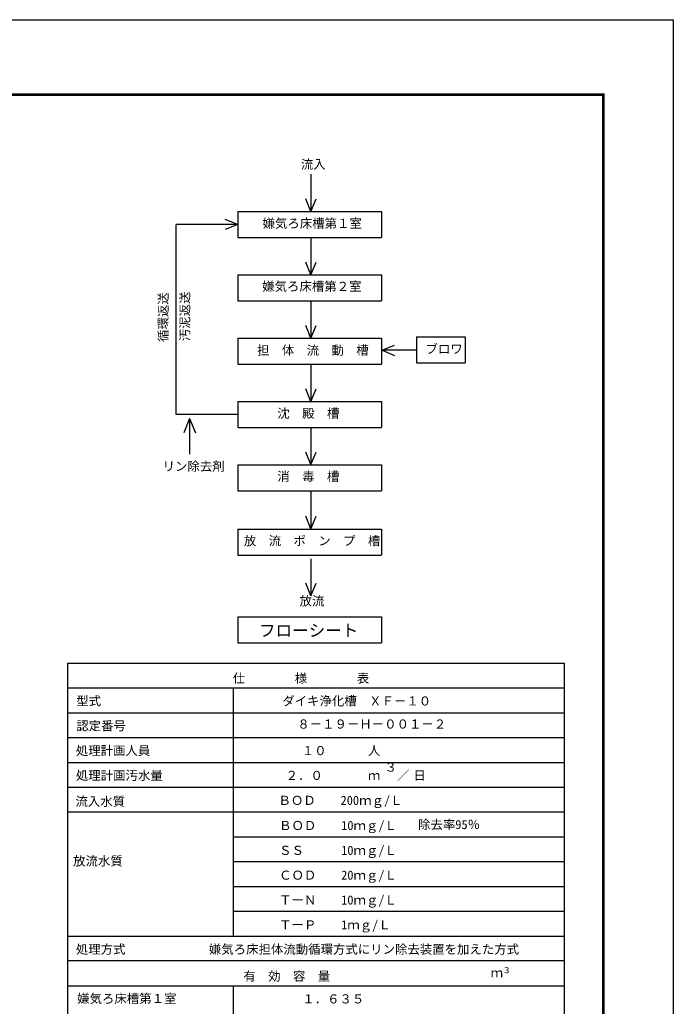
# Model space of a CAD drawing. Units: millimetres, scale not verified. Extents: x -23133 to 8910, y -6308 to 6308.
# Drawn here: x 4170 to 8910, y -844 to 6308 of the extents above; entities that cross this region are included whole.
import ezdxf
from ezdxf.enums import TextEntityAlignment as Align

# ---------------------------------------------------------------- set-up
doc = ezdxf.new("R2010")
doc.units = ezdxf.units.MM
doc.header["$LTSCALE"] = 30
for name, color, linetype, lineweight in [('0-A_水管', 3, 'Continuous', 25), ('1-3_2-0_KUTAI', 4, 'Continuous', 25), ('1-9_図面枠', 7, 'Continuous', 25), ('1-A_Axis_waku', 7, 'Continuous', 25)]:
    doc.layers.add(name, color=color, linetype=linetype, lineweight=lineweight)
doc.styles.add('ＭＳ ゴシック', font='')
doc.styles.get('ＭＳ ゴシック').set_extended_font_data('MS Gothic')

msp = doc.modelspace()

# ---------------------------------------------------------------- linework, layer by layer
at = {"layer": '0-A_水管', "color": 7}
for p, q in [((6282.19, 5187.24), (6282.19, 4917.25)), ((6282.19, 4917.25), (6245.1, 5008.86)), ((6282.19, 4917.25), (6319.28, 5008.86)), ((5751.9, 4917.25), (5751.9, 4729.05)), ((5751.9, 4917.25), (6794.3, 4917.25)), ((6794.3, 4917.25), (6794.3, 4729.4)), ((5751.9, 4823.15), (5305.05, 4823.15)), ((5751.9, 4823.15), (5660.29, 4860.24)), ((5751.9, 4823.15), (5660.29, 4786.06)), ((5751.9, 4728.25), (6794.3, 4728.25)), ((6282.19, 4728.25), (6282.19, 4458.25)), ((6282.19, 4458.25), (6245.1, 4549.87)), ((6282.19, 4458.25), (6319.29, 4549.87)), ((5751.9, 4458.25), (5751.9, 4269.26)), ((5751.9, 4269.26), (6794.3, 4269.26)), ((6282.19, 4269.26), (6282.19, 3999.26)), ((6282.19, 3999.26), (6245.1, 4090.87)), ((6282.19, 3999.26), (6319.29, 4090.87)), ((7048.34, 4008.77), (7048.34, 3820.58)), ((5751.9, 3999.26), (5751.9, 3811.07)), ((5751.9, 3999.26), (6794.3, 3999.26)), ((6794.3, 3999.26), (6794.3, 3811.41)), ((6797.43, 3911.39), (6889.05, 3948.48)), ((6797.43, 3911.39), (6889.05, 3874.3)), ((7048.34, 3911.39), (6797.43, 3911.39)), ((5751.9, 3810.27), (6794.3, 3810.27)), ((6282.19, 3810.27), (6282.19, 3540.27)), ((7048.34, 3819.78), (7401.35, 3819.78)), ((6282.19, 3540.27), (6245.1, 3631.88)), ((6282.19, 3540.27), (6319.29, 3631.88)), ((5751.9, 3540.27), (5751.9, 3352.08)), ((5751.9, 3540.27), (6794.3, 3540.27)), ((6794.3, 3540.27), (6794.3, 3352.42)), ((5402.25, 3415.64), (5361.03, 3313.85)), ((5402.25, 3415.64), (5402.25, 3157.24)), ((5402.25, 3415.64), (5443.46, 3313.85)), ((5751.9, 3351.28), (6794.3, 3351.28)), ((6282.19, 3352.08), (6282.19, 3082.08)), ((6282.19, 3082.08), (6245.1, 3173.69)), ((6282.19, 3082.08), (6319.29, 3173.69)), ((5751.9, 3081.28), (5751.9, 2893.09)), ((5751.9, 3081.28), (6794.3, 3081.28)), ((6794.3, 3081.28), (6794.3, 2893.43)), ((5751.9, 2892.29), (6794.3, 2892.29)), ((6282.19, 2886.32), (6282.19, 2616.33)), ((6282.19, 2616.33), (6245.1, 2707.94)), ((6282.19, 2616.33), (6319.29, 2707.94)), ((5751.9, 2615.53), (5751.9, 2427.33)), ((5751.9, 2615.53), (6794.3, 2615.53)), ((6794.3, 2615.53), (6794.3, 2427.68)), ((5751.9, 2426.53), (6794.3, 2426.53)), ((6282.19, 2400.08), (6282.19, 2130.09)), ((6282.19, 2130.09), (6245.1, 2221.7)), ((6282.19, 2130.09), (6319.29, 2221.7)), ((5751.9, 1978.83), (5751.9, 1790.63)), ((5751.9, 1978.83), (6794.3, 1978.83)), ((6794.3, 1978.83), (6794.3, 1790.98)), ((5751.9, 1789.83), (6794.3, 1789.83))]:
    msp.add_line(p, q, dxfattribs=at)
for points in [[(5751.9, 3446.17), (5305.05, 3446.17), (5305.05, 4823.15)], [(5751.9, 4458.25), (6794.3, 4458.25), (6794.3, 4269.26)], [(7048.34, 4008.77), (7401.35, 4008.77), (7401.35, 3819.78)]]:
    msp.add_lwpolyline(points, dxfattribs=at)
at = {"layer": '1-3_2-0_KUTAI', "color": 3}
for p, q in [((4518.14, 1643.93), (8118.14, 1643.93)), ((4518.14, -2496.09), (4518.14, 1643.93)), ((8118.14, 1643.93), (8118.14, -2496.09)), ((4518.14, 1463.92), (8118.14, 1463.92)), ((5718.14, 1463.92), (5718.14, -336.08)), ((4518.14, 1283.92), (8118.14, 1283.92)), ((4518.14, 1103.93), (8118.14, 1103.93)), ((4518.14, 923.93), (8118.14, 923.93)), ((4518.14, 743.93), (8118.14, 743.93)), ((4518.14, 563.92), (8118.14, 563.92)), ((5718.14, 383.92), (8118.14, 383.92)), ((5718.14, 203.92), (8118.14, 203.92)), ((5718.14, 23.92), (8118.14, 23.92)), ((5718.14, -156.08), (8118.14, -156.08)), ((4518.14, -336.08), (8118.14, -336.08)), ((8118.13, -516.09), (4518.13, -516.09)), ((4518.13, -696.09), (8118.13, -696.09)), ((5718.13, -696.09), (5718.13, -1776.08))]:
    msp.add_line(p, q, dxfattribs=at)
at = {"layer": '1-9_図面枠'}
msp.add_lwpolyline([(-8910, -6307.5), (-8910, 6307.5), (8910, 6307.5), (8910, -6307.5)], close=True, dxfattribs=at)
at = {"layer": '1-A_Axis_waku'}
for p, q in [((-7778.4, 5769.9), (8408.4, 5769.9)), ((-7777.8, 5769.3), (8407.8, 5769.3)), ((-7777.2, 5768.7), (8407.2, 5768.7)), ((-7776.6, 5768.1), (8406.6, 5768.1)), ((-7776, 5767.5), (8406, 5767.5)), ((-7775.4, 5766.9), (8405.4, 5766.9)), ((-7774.8, 5766.3), (8404.8, 5766.3)), ((-7774.2, 5765.7), (8404.2, 5765.7)), ((-7773.6, 5765.1), (8403.6, 5765.1)), ((-7773, 5764.5), (8403, 5764.5)), ((-7772.4, 5763.9), (8402.4, 5763.9)), ((-7771.8, 5763.3), (8401.8, 5763.3)), ((-7771.2, 5762.7), (8401.2, 5762.7)), ((-7770.6, 5762.1), (8400.6, 5762.1)), ((-7770, 5761.5), (8400, 5761.5)), ((8400, -5806.5), (8400, 5761.5)), ((8400.6, -5807.1), (8400.6, 5762.1)), ((8401.2, -5807.7), (8401.2, 5762.7)), ((8401.8, -5808.3), (8401.8, 5763.3)), ((8402.4, -5808.9), (8402.4, 5763.9)), ((8403, -5809.5), (8403, 5764.5)), ((8403.6, -5810.1), (8403.6, 5765.1)), ((8404.2, -5810.7), (8404.2, 5765.7)), ((8404.8, -5811.3), (8404.8, 5766.3)), ((8405.4, -5811.9), (8405.4, 5766.9)), ((8406, -5812.5), (8406, 5767.5)), ((8406.6, -5813.1), (8406.6, 5768.1)), ((8407.2, -5813.7), (8407.2, 5768.7)), ((8407.8, -5814.3), (8407.8, 5769.3)), ((8408.4, -5814.9), (8408.4, 5769.9))]:
    msp.add_line(p, q, dxfattribs=at)

# ---------------------------------------------------------------- texts
at = {"layer": '0-A_水管', "color": 4, "style": 'ＭＳ ゴシック'}
for s, height, p in [('流入', 65.98, (6208.69, 5206.96)), ('嫌気ろ床槽第１室', 65.98, (5931.3, 4778.82)), ('嫌気ろ床槽第２室', 65.98, (5928.8, 4322.17)), ('担\u3000体\u3000流\u3000動\u3000槽', 65.98, (5891.03, 3858.65)), ('ブロワ', 65.98, (7112.83, 3868.15)), ('沈\u3000殿\u3000槽', 65.98, (6038.1, 3401.45)), ('リン除去剤', 65.98, (5205.95, 3017.56)), ('消\u3000毒\u3000槽', 65.98, (6038.1, 2944.31)), ('放\u3000流\u3000ポ\u3000ン\u3000プ\u3000槽', 65.98, (5795.1, 2477.31)), ('フローシート ', 87.98, (5905.4, 1809.8))]:
    msp.add_text(s, height=height, dxfattribs=at).set_placement(p, align=Align.BOTTOM_LEFT)
for s, rotation, p in [('循環返送', 90, (5263.17, 3971.25)), ('汚泥返送', 90, (5420.18, 3977.07)), ('放流', 0.001, (6199.38, 2041.16))]:
    msp.add_text(s, height=65.98, rotation=rotation, dxfattribs=at).set_placement(p, align=Align.BOTTOM_LEFT)
at = {"layer": '1-3_2-0_KUTAI', "style": 'ＭＳ ゴシック'}
for s, height, p in [('仕\u3000\u3000\u3000\u3000様\u3000\u3000\u3000\u3000表', 65.98, (5714.54, 1481.32)), ('型式', 65.98, (4579.94, 1316.32)), ('ダイキ浄化槽\u3000ＸＦ－１０', 65.98, (6073.94, 1316.32)), ('認定番号', 65.98, (4579.94, 1136.32)), ('８－１９－Ｈ－００１－２', 65.98, (6183.16, 1148.87)), ('処理計画人員\u3000', 65.98, (4576.94, 956.32)), ('１０', 65.98, (6215.54, 956.32)), ('人', 65.98, (6695.55, 956.32)), ('処理計画汚水量', 65.98, (4576.94, 776.32)), ('２．０', 65.98, (6098.33, 776.32)), ('３', 65.98, (6815.54, 836.33)), ('／', 65.98, (6905.54, 776.32)), ('日', 65.98, (7025.54, 776.32)), ('ｍ', 65.98, (6695.55, 776.32)), ('流入水質', 65.98, (4573.66, 588.22)), ('ＢＯＤ\u3000\u3000200ｍｇ/Ｌ', 65.98, (6046.76, 595.49)), ('ＢＯＤ\u3000\u300010ｍｇ/Ｌ', 65.98, (6051.09, 413.33)), ('除去率95％', 65.98, (7058.81, 420.27)), ('ＳＳ\u3000\u3000\u300010ｍｇ/Ｌ', 65.98, (6051.09, 233.33)), ('放流水質', 65.98, (4556.84, 155.81)), ('ＣＯＤ\u3000\u300020ｍｇ/Ｌ', 65.98, (6051.09, 53.33)), ('ＴーＮ\u3000\u300010ｍｇ/Ｌ', 65.98, (6051.09, -126.67)), ('ＴーＰ\u3000\u30001ｍｇ/Ｌ', 65.98, (6051.09, -306.67)), ('処理方式\u3000\u3000\u3000', 65.98, (4576.93, -483.68)), ('嫌気ろ床担体流動循環方式にリン除去装置を加えた方式', 65.98, (5541.78, -483.68)), ('３', 43.99, (7670.73, -618.49)), ('有\u3000効\u3000容\u3000量', 65.98, (5791.93, -678.68)), ('ｍ', 65.98, (7585.57, -653.91)), ('嫌気ろ床槽第１室', 65.98, (4586.52, -840.95)), ('１．６３５', 65.98, (6219.07, -843.69))]:
    msp.add_text(s, height=height, dxfattribs=at).set_placement(p, align=Align.BOTTOM_LEFT)

doc.saveas('drawing.dxf')
